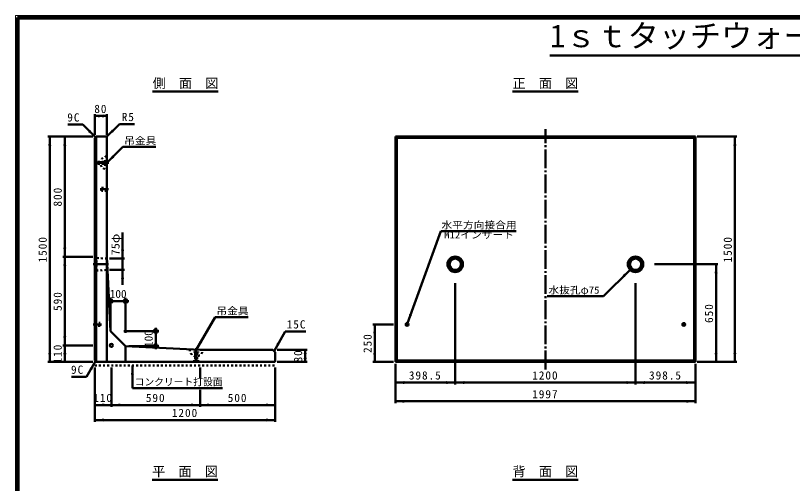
# Model space of a CAD drawing. Units: millimetres, scale not verified, with parts at other scales. Extents: x 100 to 4105, y 100 to 2870.
# Drawn here: x 100 to 2168, y 1624 to 2870 of the extents above; entities that cross this region are included whole.
import ezdxf
from ezdxf.enums import TextEntityAlignment as Align

# ---------------------------------------------------------------- set-up
doc = ezdxf.new("R2010")
doc.units = ezdxf.units.MM
doc.header["$LTSCALE"] = 5
doc.linetypes.add('USER2', pattern=[13.4, 10, -1.2, 1, -1.2])
doc.linetypes.add('USER3', pattern=[2.2, 1, -1.2])
doc.layers.add('V-nasSTD', color=7, linetype='Continuous', lineweight=50)
doc.styles.add('ＭＳ ゴシック', font='')
doc.styles.get('ＭＳ ゴシック').set_extended_font_data('MS Gothic')

msp = doc.modelspace()

# ---------------------------------------------------------------- hatches: boundary and pattern name
at = {"layer": 'V-nasSTD'}
for points in [[(335.088, 2602.464), (335.088, 2598.464), (311.088, 2602.464), (335.088, 2606.464)], [(319.088, 2602.464), (319.088, 2606.464), (343.088, 2602.464), (319.088, 2598.464)], [(295.918, 2562.634), (298.746, 2565.463), (312.888, 2545.664), (293.089, 2559.806)], [(359.473, 2563.848), (362.301, 2561.02), (342.502, 2546.878), (356.645, 2566.677)], [(191.088, 2523.464), (187.088, 2523.464), (191.088, 2547.464), (195.088, 2523.464)], [(231.088, 2523.464), (227.088, 2523.464), (231.088, 2547.464), (235.088, 2523.464)], [(2014.888, 2523.464), (2010.888, 2523.464), (2014.888, 2547.464), (2018.888, 2523.464)], [(360.059, 2494.434), (362.887, 2491.606), (343.088, 2477.464), (357.23, 2497.263)], [(231.088, 2251.464), (235.088, 2251.464), (231.088, 2227.464), (227.088, 2251.464)], [(384.868, 2246.464), (380.868, 2246.464), (384.868, 2222.464), (388.868, 2246.464)], [(231.088, 2203.464), (227.088, 2203.464), (231.088, 2227.464), (235.088, 2203.464)], [(384.868, 2168.464), (388.868, 2168.464), (384.868, 2192.464), (380.868, 2168.464)], [(1718.951, 2175.927), (1716.123, 2178.755), (1735.922, 2192.897), (1721.78, 2173.098)], [(1964.888, 2183.464), (1960.888, 2183.464), (1964.888, 2207.464), (1968.888, 2183.464)], [(1151.796, 2073.587), (1155.555, 2072.219), (1143.588, 2051.034), (1148.038, 2074.955)], [(1056.088, 2023.464), (1060.088, 2023.464), (1056.088, 2047.464), (1052.088, 2023.464)], [(231.088, 2015.464), (235.088, 2015.464), (231.088, 1991.464), (227.088, 2015.464)], [(231.088, 1967.464), (227.088, 1967.464), (231.088, 1991.464), (235.088, 1967.464)], [(593.088, 2000.757), (596.552, 1998.757), (581.088, 1979.972), (589.624, 2002.757)], [(800.088, 1997.248), (803.552, 1995.248), (788.088, 1976.464), (796.624, 1999.248)], [(191.088, 1971.464), (195.088, 1971.464), (191.088, 1947.464), (187.088, 1971.464)], [(231.088, 1971.464), (235.088, 1971.464), (231.088, 1947.464), (227.088, 1971.464)], [(871.088, 1955.464), (867.088, 1955.464), (871.088, 1979.464), (875.088, 1955.464)], [(871.088, 1971.464), (875.088, 1971.464), (871.088, 1947.464), (867.088, 1971.464)], [(1056.088, 1971.464), (1052.088, 1971.464), (1056.088, 1947.464), (1060.088, 1971.464)], [(1964.888, 1971.464), (1968.888, 1971.464), (1964.888, 1947.464), (1960.888, 1971.464)], [(2014.888, 1971.464), (2018.888, 1971.464), (2014.888, 1947.464), (2010.888, 1971.464)], [(300.888, 1928.479), (297.424, 1930.479), (312.888, 1949.264), (304.352, 1926.479)], [(411.088, 1913.664), (407.088, 1913.664), (411.088, 1937.664), (415.088, 1913.664)], [(1135.088, 1892.464), (1135.088, 1888.464), (1111.088, 1892.464), (1135.088, 1896.464)], [(1246.488, 1892.464), (1246.488, 1896.464), (1270.488, 1892.464), (1246.488, 1888.464)], [(1294.488, 1892.464), (1294.488, 1888.464), (1270.488, 1892.464), (1294.488, 1896.464)], [(1726.488, 1892.464), (1726.488, 1896.464), (1750.488, 1892.464), (1726.488, 1888.464)], [(1774.488, 1892.464), (1774.488, 1888.464), (1750.488, 1892.464), (1774.488, 1896.464)], [(1885.888, 1892.464), (1885.888, 1896.464), (1909.888, 1892.464), (1885.888, 1888.464)], [(1135.088, 1842.464), (1135.088, 1838.464), (1111.088, 1842.464), (1135.088, 1846.464)], [(1885.888, 1842.464), (1885.888, 1846.464), (1909.888, 1842.464), (1885.888, 1838.464)], [(335.088, 1832.664), (335.088, 1828.664), (311.088, 1832.664), (335.088, 1836.664)], [(331.088, 1832.664), (331.088, 1836.664), (355.088, 1832.664), (331.088, 1828.664)], [(379.088, 1832.664), (379.088, 1828.664), (355.088, 1832.664), (379.088, 1836.664)], [(567.088, 1832.664), (567.088, 1836.664), (591.088, 1832.664), (567.088, 1828.664)], [(615.088, 1832.664), (615.088, 1828.664), (591.088, 1832.664), (615.088, 1836.664)], [(767.088, 1832.664), (767.088, 1836.664), (791.088, 1832.664), (767.088, 1828.664)], [(335.088, 1792.664), (335.088, 1788.664), (311.088, 1792.664), (335.088, 1796.664)], [(767.088, 1792.664), (767.088, 1796.664), (791.088, 1792.664), (767.088, 1788.664)]]:
    msp.add_hatch(color=256, dxfattribs=at).paths.add_polyline_path(points)

# ---------------------------------------------------------------- linework, layer by layer
at = {"layer": 'V-nasSTD', "lineweight": 100}
for p, q in [((105, 2865), (105, 105)), ((4100, 2865), (105, 2865))]:
    msp.add_line(p, q, dxfattribs=at)
at = {"layer": 'V-nasSTD'}
for p, q in [((1521.892, 2763.465), (2683.108, 2763.465)), ((464.812, 2667.464), (639.812, 2667.464)), ((1422.988, 2667.464), (1597.988, 2667.464)), ((311.088, 2607.464), (311.088, 2552.464)), ((343.088, 2607.464), (343.088, 2552.464)), ((343.088, 2602.464), (311.088, 2602.464)), ((278.947, 2579.605), (238.947, 2579.605)), ((312.888, 2545.664), (278.947, 2579.605)), ((342.502, 2546.878), (376.444, 2580.819)), ((376.444, 2580.819), (416.444, 2580.819)), ((306.088, 2547.464), (186.088, 2547.464)), ((191.088, 2547.464), (191.088, 1947.464)), ((231.088, 2547.464), (231.088, 2227.464)), ((314.688, 2547.464), (311.088, 2543.864)), ((341.088, 2547.464), (314.688, 2547.464)), ((314.688, 2547.464), (314.688, 1947.464)), ((343.088, 2545.464), (343.088, 1947.464)), ((1111.088, 2547.464), (1111.088, 1947.464)), ((1909.888, 2547.464), (1111.088, 2547.464)), ((1111.088, 2547.464), (1114.688, 2543.864)), ((1906.288, 2543.864), (1909.888, 2547.464)), ((1909.888, 1947.464), (1909.888, 2547.464)), ((2019.888, 2547.464), (1914.888, 2547.464)), ((2014.888, 2547.464), (2014.888, 1947.464)), ((311.088, 2543.864), (311.088, 1951.064)), ((1114.688, 2543.864), (1114.688, 1951.064)), ((1906.288, 2543.864), (1114.688, 2543.864)), ((1906.288, 1951.064), (1906.288, 2543.864)), ((343.088, 2477.464), (385.515, 2519.89)), ((385.515, 2519.89), (473.515, 2519.89)), ((384.868, 2292.464), (384.868, 2222.464)), ((1232.513, 2295.355), (1143.588, 2051.034)), ((1232.513, 2295.355), (1432.513, 2295.355)), ((306.088, 2227.464), (226.088, 2227.464)), ((231.088, 2227.464), (231.088, 1991.464)), ((343.088, 2227.464), (353.153, 2029.528)), ((389.868, 2222.464), (349.868, 2222.464)), ((384.868, 2222.464), (384.868, 2192.464)), ((389.868, 2192.464), (349.868, 2192.464)), ((384.868, 2192.464), (384.868, 2152.464)), ((1665.211, 2122.187), (1735.922, 2192.897)), ((1800.888, 2207.464), (1969.888, 2207.464)), ((1964.888, 2207.464), (1964.888, 1947.464)), ((1270.488, 2157.464), (1270.488, 1887.464)), ((1750.488, 2157.464), (1750.488, 1887.464)), ((353.153, 2038.028), (353.153, 2118.028)), ((393.153, 2025.028), (393.153, 2118.028)), ((1515.211, 2122.187), (1665.211, 2122.187)), ((344.653, 2109.528), (401.653, 2109.528)), ((581.088, 1979.972), (631.088, 2066.575)), ((631.088, 2066.575), (719.088, 2066.575)), ((353.153, 2029.528), (393.153, 1989.528)), ((388.653, 2029.528), (481.653, 2029.528)), ((473.153, 2038.028), (473.153, 1981.028)), ((788.088, 1976.464), (818.088, 2028.425)), ((818.088, 2028.425), (873.088, 2028.425)), ((1051.088, 2047.464), (1106.088, 2047.464)), ((1056.088, 2047.464), (1056.088, 1947.464)), ((306.088, 1991.464), (226.088, 1991.464)), ((231.088, 1991.464), (231.088, 1947.464)), ((393.153, 1989.528), (591.088, 1979.464)), ((393.153, 1947.464), (393.153, 1989.528)), ((401.653, 1989.528), (481.653, 1989.528)), ((591.088, 1979.464), (785.088, 1979.464)), ((785.088, 1979.464), (791.088, 1973.464)), ((791.088, 1947.464), (791.088, 1973.464)), ((876.088, 1979.464), (796.088, 1979.464)), ((871.088, 1979.464), (871.088, 1947.464)), ((306.088, 1947.464), (186.088, 1947.464)), ((312.888, 1949.264), (288.888, 1907.694)), ((311.088, 1951.064), (314.688, 1947.464)), ((314.688, 1947.464), (791.088, 1947.464)), ((876.088, 1947.464), (796.088, 1947.464)), ((1051.088, 1947.464), (1106.088, 1947.464)), ((1114.688, 1951.064), (1111.088, 1947.464)), ((1111.088, 1947.464), (1909.888, 1947.464)), ((1114.688, 1951.064), (1906.288, 1951.064)), ((1906.288, 1951.064), (1909.888, 1947.464)), ((2019.888, 1947.464), (1914.888, 1947.464)), ((311.088, 1787.664), (311.088, 1932.664)), ((355.088, 1827.664), (355.088, 1932.664)), ((411.088, 1877.664), (411.088, 1937.664)), ((591.088, 1904.664), (591.088, 1932.664)), ((791.088, 1787.664), (791.088, 1932.664)), ((1111.088, 1942.464), (1111.088, 1837.464)), ((1909.888, 1942.464), (1909.888, 1837.464)), ((288.888, 1907.694), (248.888, 1907.694)), ((1111.088, 1892.464), (1270.488, 1892.464)), ((1270.488, 1892.464), (1750.488, 1892.464)), ((1750.488, 1892.464), (1909.888, 1892.464)), ((411.088, 1877.664), (651.088, 1877.664)), ((591.088, 1827.664), (591.088, 1872.664)), ((1111.088, 1842.464), (1909.888, 1842.464)), ((355.088, 1832.664), (311.088, 1832.664)), ((591.088, 1832.664), (355.088, 1832.664)), ((791.088, 1832.664), (591.088, 1832.664)), ((791.088, 1792.664), (311.088, 1792.664)), ((463.588, 1633.664), (638.588, 1633.664)), ((1422.988, 1633.664), (1597.988, 1633.664))]:
    msp.add_line(p, q, dxfattribs=at)
at = {"layer": 'V-nasSTD', "linetype": 'USER2'}
for p, q in [((1510.488, 1927.464), (1510.488, 2567.464)), ((348.088, 2477.464), (318.088, 2477.464)), ((325.088, 2407.464), (347.088, 2407.464)), ((347.088, 2207.464), (307.088, 2207.464)), ((1142.288, 2041.464), (1142.288, 2053.464)), ((1878.688, 2041.464), (1878.688, 2053.464)), ((329.088, 2047.464), (307.088, 2047.464)), ((1136.288, 2047.464), (1148.288, 2047.464)), ((1872.688, 2047.464), (1884.688, 2047.464)), ((581.088, 1984.464), (581.088, 1954.464))]:
    msp.add_line(p, q, dxfattribs=at)
at = {"layer": 'V-nasSTD', "linetype": 'USER3'}
for p, q in [((311.888, 2484.464), (311.888, 2470.464)), ((313.088, 2484.464), (311.888, 2484.464)), ((313.088, 2484.464), (315.088, 2480.264)), ((313.088, 2484.464), (313.088, 2470.464)), ((336.288, 2482.464), (335.088, 2480.264)), ((339.088, 2482.464), (336.288, 2482.464)), ((336.288, 2482.464), (336.288, 2472.464)), ((339.088, 2482.464), (339.088, 2472.464)), ((313.088, 2470.464), (311.888, 2470.464)), ((315.088, 2474.664), (313.088, 2470.464)), ((335.088, 2480.264), (315.088, 2480.264)), ((315.088, 2480.264), (315.088, 2474.664)), ((335.088, 2474.664), (315.088, 2474.664)), ((335.088, 2480.264), (335.088, 2474.664)), ((335.088, 2474.664), (336.288, 2472.464)), ((339.088, 2472.464), (336.288, 2472.464)), ((329.088, 2403.464), (329.088, 2411.464)), ((329.088, 2411.464), (343.088, 2411.464)), ((343.088, 2403.464), (329.088, 2403.464)), ((315.088, 2224.464), (311.088, 2228.064)), ((343.343, 2222.464), (315.088, 2224.464)), ((315.088, 2190.464), (315.088, 2224.464)), ((315.088, 2190.464), (344.868, 2192.464)), ((315.088, 2190.464), (311.088, 2186.864)), ((311.088, 2051.464), (325.088, 2051.464)), ((325.088, 2043.464), (325.088, 2051.464)), ((325.088, 2043.464), (311.088, 2043.464)), ((576.088, 1975.464), (586.088, 1975.464)), ((576.088, 1975.464), (576.088, 1972.664)), ((576.088, 1972.664), (578.288, 1971.464)), ((576.088, 1972.664), (586.088, 1972.664)), ((578.288, 1971.464), (578.288, 1951.464)), ((578.288, 1971.464), (583.888, 1971.464)), ((583.888, 1971.464), (586.088, 1972.664)), ((583.888, 1971.464), (583.888, 1951.464)), ((586.088, 1975.464), (586.088, 1972.664)), ((574.088, 1949.464), (578.288, 1951.464)), ((574.088, 1949.464), (574.088, 1948.264)), ((574.088, 1949.464), (588.088, 1949.464)), ((574.088, 1948.264), (588.088, 1948.264)), ((578.288, 1951.464), (583.888, 1951.464)), ((583.888, 1951.464), (588.088, 1949.464)), ((588.088, 1949.464), (588.088, 1948.264)), ((311.088, 1937.664), (791.088, 1937.664))]:
    msp.add_line(p, q, dxfattribs=at)
at = {"layer": 'V-nasSTD', "lineweight": 13}
msp.add_lwpolyline([(100, 100), (100, 2870), (4105, 2870), (4105, 100)], close=True, dxfattribs=at)
at = {"layer": 'V-nasSTD'}
for centre, radius in [((1270.488, 2207.464), 20.6), ((1270.488, 2207.464), 17), ((1270.488, 2207.464), 15), ((1750.488, 2207.464), 20.6), ((1750.488, 2207.464), 17), ((1750.488, 2207.464), 15), ((353.153, 2109.528), 5), ((393.153, 2109.528), 5), ((1142.288, 2047.464), 3.8), ((1142.288, 2047.464), 2.4), ((1142.288, 2047.464), 2), ((1878.688, 2047.464), 3.8), ((1878.688, 2047.464), 2.4), ((1878.688, 2047.464), 2), ((473.153, 2029.528), 5), ((355.088, 1991.464), 4), ((473.153, 1989.528), 5)]:
    msp.add_circle(centre, radius, dxfattribs=at)
msp.add_arc((341.088, 2545.464), 2, 0, 90, dxfattribs=at)
at = {"layer": 'V-nasSTD', "linetype": 'USER3'}
for centre, start, end in [((343.088, 2477.464), 90, 270), ((581.088, 1979.464), 175.3973, 0)]:
    msp.add_arc(centre, 17.2, start, end, dxfattribs=at)

# ---------------------------------------------------------------- texts
at = {"layer": 'V-nasSTD', "style": 'ＭＳ ゴシック'}
for s, height, p in [('1ｓｔタッチウォール  Ｈ=1500', 60.81, (2102.5, 2846.409)), ('側\u3000面\u3000図', 25.66, (552.312, 2702.464)), ('正\u3000面\u3000図', 25.66, (1510.488, 2702.464)), ('100', 21.99, (373.153, 2139.528)), ('コンクリート打設面', 19.06, (534.117, 1903.664)), ('平\u3000面\u3000図', 25.66, (551.088, 1668.664)), ('背\u3000面\u3000図', 25.66, (1510.488, 1668.664))]:
    msp.add_text(s, height=height, dxfattribs=at).set_placement(p, align=Align.TOP_CENTER)
at = {"layer": 'V-nasSTD', "style": 'ＭＳ ゴシック', "width": 1.1}
for s, p in [('吊金具', (432.015, 2545.89)), ('水平方向接合用', (1334.013, 2321.355)), ('M12インサート', (1334.013, 2295.355)), ('水抜孔φ75', (1586.461, 2148.187)), ('吊金具', (677.588, 2092.575))]:
    msp.add_text(s, height=19.06, dxfattribs=at).set_placement(p, align=Align.TOP_CENTER)
msp.add_text('75φ', height=21.99, rotation=90, dxfattribs=at).set_placement((354.868, 2259.964), align=Align.TOP_CENTER)
at = {"layer": 'V-nasSTD', "style": 'ＭＳ ゴシック'}
msp.add_text('100', height=21.99, rotation=90, dxfattribs=at).set_placement((443.153, 2009.528), align=Align.TOP_CENTER)
at = {"layer": 'V-nasSTD', "char_height": 21.99, "attachment_point": 2, "style": 'ＭＳ ゴシック'}
for s, insert in [('\\T1.17;80', (327.088, 2632.464)), ('\\T1.17;9C', (255.197, 2609.605)), ('\\T1.17;R5', (400.194, 2610.819)), ('\\T1.17;15C', (848.088, 2058.425)), ('\\T1.17;9C', (265.138, 1937.694)), ('\\T1.17;398.5', (1190.788, 1922.464)), ('\\T1.17;1200', (1510.488, 1922.464)), ('\\T1.17;398.5', (1830.188, 1922.464)), ('\\T1.17;110', (333.088, 1862.664)), ('\\T1.17;590', (473.088, 1862.664)), ('\\T1.17;500', (691.088, 1862.664)), ('\\T1.17;1997', (1510.488, 1872.464)), ('\\T1.17;1200', (551.088, 1822.664))]:
    msp.add_mtext(s, dxfattribs=dict(at, insert=insert))
at = {"layer": 'V-nasSTD', "char_height": 21.99, "attachment_point": 2, "rotation": 90, "style": 'ＭＳ ゴシック'}
for s, insert in [('\\T1.17;800', (201.088, 2387.464)), ('\\T1.17;1500', (161.088, 2247.464)), ('\\T1.17;1500', (1984.888, 2247.464)), ('\\T1.17;590', (201.088, 2109.464)), ('\\T1.17;650', (1934.888, 2077.464)), ('\\T1.17;250', (1026.088, 1997.464)), ('\\T1.17;110', (201.088, 1969.464)), ('\\T1.17;80', (841.088, 1963.463))]:
    msp.add_mtext(s, dxfattribs=dict(at, insert=insert))

doc.saveas('drawing.dxf')
